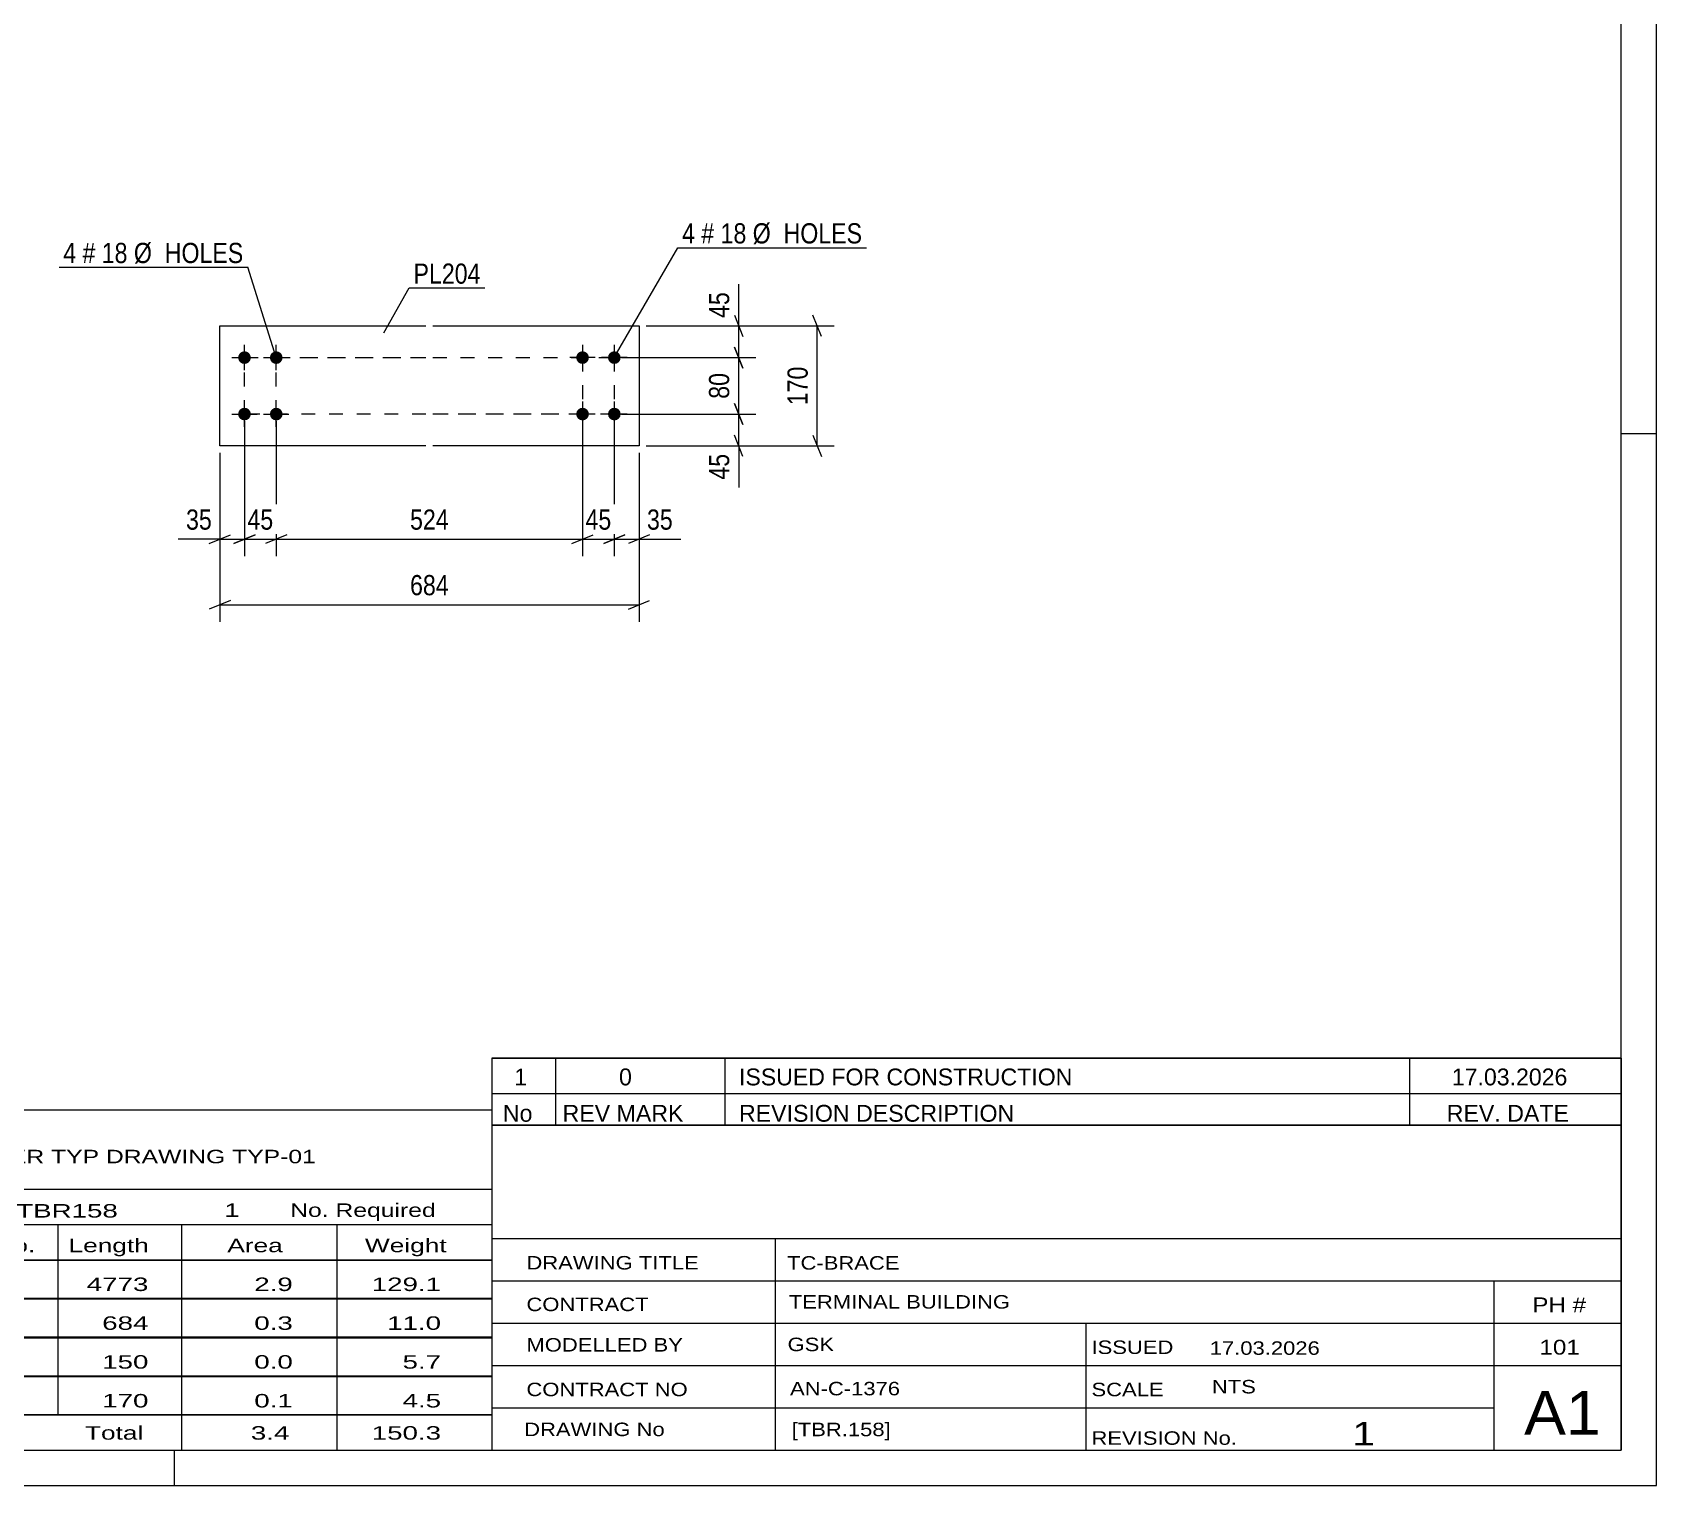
# Model space of a CAD drawing. Header units: millimetres. Extents: x 0 to 594, y 0 to 420.
# Drawn here: x 363.9 to 594, y 0 to 205.9 of the extents above; entities that cross this region are included whole.
import ezdxf

# ---------------------------------------------------------------- set-up
doc = ezdxf.new("R2010")
doc.units = ezdxf.units.MM
doc.linetypes.add('DXK_LINE_DOT2', pattern=[3.9198, 1.9599, -1.9599])
doc.styles.add('Arial Narrow', font='ARIALN.TTF', dxfattribs={"height": 0.2})

# ---------------------------------------------------------------- blocks, each defined once
blk = doc.blocks.new('Unknown-580609170-1130')
at = {"color": 5, "linetype": 'Continuous'}
for p, q in [((594, 0), (594, 420)), ((589, 5), (589, 415)), ((594, 149), (589, 149)), ((5, 5), (589, 5)), ((384, 0), (384, 5)), ((0, 0), (594, 0))]:
    blk.add_line(p, q, dxfattribs=at)
blk = doc.blocks.new('Bolt-580609170-3472 - 3470')
at = {"linetype": 'Continuous'}
for points in [[(441.83, 158.92, -1), (441.83, 160.72, -1)], [(446.33, 158.92, -1), (446.33, 160.72, -1)], [(441.83, 150.92, -1), (441.83, 152.72, -1)], [(446.33, 150.92, -1), (446.33, 152.72, -1)]]:
    blk.add_hatch(color=1, dxfattribs=at).paths.add_polyline_path(points)
at = {"color": 1, "linetype": 'Continuous'}
for p, q in [((441.83, 161.62), (441.83, 158.02)), ((446.33, 161.62), (446.33, 158.02)), ((443.63, 159.82), (440.03, 159.82)), ((448.13, 159.82), (444.53, 159.82)), ((441.83, 153.62), (441.83, 150.02)), ((446.33, 153.62), (446.33, 150.02)), ((443.63, 151.82), (440.03, 151.82)), ((448.13, 151.82), (444.53, 151.82))]:
    blk.add_line(p, q, dxfattribs=at)
blk = doc.blocks.new('Part-580609170-3471 - 3470')
at = {"color": 2, "linetype": 'Continuous'}
for p, q in [((390.43, 164.32), (419.63, 164.32)), ((390.43, 147.32), (390.43, 164.32)), ((420.63, 164.32), (449.83, 164.32)), ((449.83, 164.32), (449.83, 147.32)), ((419.63, 147.32), (390.43, 147.32)), ((449.83, 147.32), (420.63, 147.32))]:
    blk.add_line(p, q, dxfattribs=at)
blk = doc.blocks.new('Bolt-580609170-3473 - 3470')
at = {"linetype": 'Continuous'}
for points in [[(393.93, 160.72, -1), (393.93, 158.92, -1)], [(398.43, 160.72, -1), (398.43, 158.92, -1)], [(393.93, 152.72, -1), (393.93, 150.92, -1)], [(398.43, 152.72, -1), (398.43, 150.92, -1)]]:
    blk.add_hatch(color=1, dxfattribs=at).paths.add_polyline_path(points)
at = {"color": 1, "linetype": 'Continuous'}
for p, q in [((393.93, 158.02), (393.93, 161.62)), ((398.43, 158.02), (398.43, 161.62)), ((392.13, 159.82), (395.73, 159.82)), ((396.63, 159.82), (400.23, 159.82)), ((393.93, 150.02), (393.93, 153.62)), ((398.43, 150.02), (398.43, 153.62)), ((392.13, 151.82), (395.73, 151.82)), ((396.63, 151.82), (400.23, 151.82))]:
    blk.add_line(p, q, dxfattribs=at)
blk = doc.blocks.new('Rectangle-580609170-3645 - 3470')
at = {"color": 1, "linetype": 'DXK_LINE_DOT2'}
for p, q in [((393.93, 159.82), (419.63, 159.82)), ((393.93, 151.82), (393.93, 159.82)), ((420.63, 159.82), (446.33, 159.82)), ((446.33, 159.82), (446.33, 151.82)), ((419.63, 151.82), (393.93, 151.82)), ((446.33, 151.82), (420.63, 151.82))]:
    blk.add_line(p, q, dxfattribs=at)
blk = doc.blocks.new('Rectangle-580609170-3655 - 3470')
at = {"color": 1, "linetype": 'DXK_LINE_DOT2'}
for p, q in [((398.43, 159.82), (419.63, 159.82)), ((398.43, 151.82), (398.43, 159.82)), ((420.63, 159.82), (441.83, 159.82)), ((441.83, 159.82), (441.83, 151.82)), ((419.63, 151.82), (398.43, 151.82)), ((441.83, 151.82), (420.63, 151.82))]:
    blk.add_line(p, q, dxfattribs=at)
blk = doc.blocks.new('StraightDimension-580609170-3478 - 3470')
at = {"color": 7, "linetype": 'Continuous'}
for p, q in [((446.33, 150.82), (446.33, 131.69)), ((449.83, 146.32), (449.83, 131.69)), ((444.83, 133.49), (447.83, 134.69)), ((446.33, 134.09), (449.83, 134.09)), ((451.33, 134.69), (448.33, 133.49))]:
    blk.add_line(p, q, dxfattribs=at)
at = {"color": 0}
blk.add_wipeout([(455.21, 134.84), (455.21, 139.04), (450.36, 139.04), (450.36, 134.84)], dxfattribs=at)
at = {"color": 7, "linetype": 'Continuous'}
blk.add_line((449.83, 134.09), (455.74, 134.09), dxfattribs=at)
blk.add_line((449.83, 134.09), (455.74, 134.09), dxfattribs=at)
at = {"color": 3, "style": 'Arial Narrow'}
blk.add_text('35', height=2.863, dxfattribs=at).set_placement((450.96, 135.44))
blk = doc.blocks.new('StraightDimension-580609170-3479 - 3470')
at = {"color": 7, "linetype": 'Continuous'}
for p, q in [((441.83, 150.82), (441.83, 131.69)), ((446.33, 150.82), (446.33, 131.69)), ((440.33, 133.49), (443.33, 134.69)), ((441.83, 134.09), (446.33, 134.09)), ((447.83, 134.69), (444.83, 133.49))]:
    blk.add_line(p, q, dxfattribs=at)
at = {"color": 0}
blk.add_wipeout([(446.51, 134.84), (446.51, 139.04), (441.65, 139.04), (441.65, 134.84)], dxfattribs=at)
at = {"color": 3, "style": 'Arial Narrow'}
blk.add_text('45', height=2.863, dxfattribs=at).set_placement((442.25, 135.44))
blk = doc.blocks.new('StraightDimension-580609170-3480 - 3470')
at = {"color": 7, "linetype": 'Continuous'}
for p, q in [((398.43, 150.82), (398.43, 131.69)), ((441.83, 150.82), (441.83, 131.69)), ((399.93, 134.69), (396.93, 133.49)), ((398.43, 134.09), (441.83, 134.09)), ((440.33, 133.49), (443.33, 134.69))]:
    blk.add_line(p, q, dxfattribs=at)
at = {"color": 0}
blk.add_wipeout([(423.47, 134.84), (423.47, 139.04), (416.79, 139.04), (416.79, 134.84)], dxfattribs=at)
at = {"color": 3, "style": 'Arial Narrow'}
blk.add_text('524', height=2.863, dxfattribs=at).set_placement((417.39, 135.44))
blk = doc.blocks.new('StraightDimension-580609170-3481 - 3470')
at = {"color": 7, "linetype": 'Continuous'}
for p, q in [((393.93, 150.82), (393.93, 131.69)), ((398.43, 150.82), (398.43, 131.69)), ((392.43, 133.49), (395.43, 134.69)), ((393.93, 134.09), (398.43, 134.09)), ((399.93, 134.69), (396.93, 133.49))]:
    blk.add_line(p, q, dxfattribs=at)
at = {"color": 0}
blk.add_wipeout([(398.61, 134.84), (398.61, 139.04), (393.75, 139.04), (393.75, 134.84)], dxfattribs=at)
at = {"color": 3, "style": 'Arial Narrow'}
blk.add_text('45', height=2.863, dxfattribs=at).set_placement((394.35, 135.44))
blk = doc.blocks.new('StraightDimension-580609170-3482 - 3470')
at = {"color": 7, "linetype": 'Continuous'}
for p, q in [((393.93, 150.82), (393.93, 131.69)), ((390.43, 146.32), (390.43, 131.69)), ((388.93, 133.49), (391.93, 134.69)), ((390.43, 134.09), (393.93, 134.09)), ((395.43, 134.69), (392.43, 133.49))]:
    blk.add_line(p, q, dxfattribs=at)
at = {"color": 0}
blk.add_wipeout([(389.91, 134.84), (389.91, 139.04), (385.05, 139.04), (385.05, 134.84)], dxfattribs=at)
at = {"color": 7, "linetype": 'Continuous'}
blk.add_line((390.43, 134.09), (384.53, 134.09), dxfattribs=at)
blk.add_line((390.43, 134.09), (384.53, 134.09), dxfattribs=at)
at = {"color": 3, "style": 'Arial Narrow'}
blk.add_text('35', height=2.863, dxfattribs=at).set_placement((385.65, 135.44))
blk = doc.blocks.new('StraightDimension-580609170-3498 - 3470')
at = {"color": 7, "linetype": 'Continuous'}
for p, q in [((390.43, 146.32), (390.43, 122.4)), ((449.83, 146.32), (449.83, 122.4)), ((391.93, 125.4), (388.93, 124.2)), ((390.43, 124.8), (449.83, 124.8)), ((448.33, 124.2), (451.33, 125.4))]:
    blk.add_line(p, q, dxfattribs=at)
at = {"color": 0}
blk.add_wipeout([(423.47, 125.55), (423.47, 129.75), (416.79, 129.75), (416.79, 125.55)], dxfattribs=at)
at = {"color": 3, "style": 'Arial Narrow'}
blk.add_text('684', height=2.863, dxfattribs=at).set_placement((417.39, 126.15))
blk = doc.blocks.new('StraightDimension-580609170-3518 - 3470')
at = {"color": 7, "linetype": 'Continuous'}
for p, q in [((475.68, 162.82), (474.48, 165.82)), ((450.83, 164.32), (477.48, 164.32)), ((475.08, 147.32), (475.08, 164.32)), ((450.83, 147.32), (477.48, 147.32)), ((474.48, 148.82), (475.68, 145.82))]:
    blk.add_line(p, q, dxfattribs=at)
at = {"color": 0}
blk.add_wipeout([(474.33, 159.16), (470.13, 159.16), (470.13, 152.47), (474.33, 152.47)], dxfattribs=at)
at = {"color": 3, "style": 'Arial Narrow'}
blk.add_text('170', height=2.863, rotation=90.0002, dxfattribs=at).set_placement((473.73, 153.07))
blk = doc.blocks.new('StraightDimension-580609170-3620 - 3470')
at = {"color": 7, "linetype": 'Continuous'}
for p, q in [((463.36, 165.82), (464.56, 162.82)), ((450.83, 164.32), (466.36, 164.32)), ((463.96, 159.82), (463.96, 164.32)), ((464.56, 158.32), (463.36, 161.32)), ((447.33, 159.82), (466.36, 159.82))]:
    blk.add_line(p, q, dxfattribs=at)
at = {"color": 0}
blk.add_wipeout([(463.21, 169.7), (459.01, 169.7), (459.01, 164.84), (463.21, 164.84)], dxfattribs=at)
at = {"color": 7, "linetype": 'Continuous'}
blk.add_line((463.96, 164.32), (463.96, 170.22), dxfattribs=at)
blk.add_line((463.96, 164.32), (463.96, 170.22), dxfattribs=at)
at = {"color": 3, "style": 'Arial Narrow'}
blk.add_text('45', height=2.863, rotation=90.0002, dxfattribs=at).set_placement((462.61, 165.44))
blk = doc.blocks.new('StraightDimension-580609170-3621 - 3470')
at = {"color": 7, "linetype": 'Continuous'}
for p, q in [((463.36, 161.32), (464.56, 158.32)), ((447.33, 159.82), (466.36, 159.82)), ((463.96, 151.82), (463.96, 159.82)), ((464.56, 150.32), (463.36, 153.32)), ((447.33, 151.82), (466.36, 151.82))]:
    blk.add_line(p, q, dxfattribs=at)
at = {"color": 0}
blk.add_wipeout([(463.21, 158.24), (459.01, 158.24), (459.01, 153.39), (463.21, 153.39)], dxfattribs=at)
at = {"color": 3, "style": 'Arial Narrow'}
blk.add_text('80', height=2.863, rotation=90.0002, dxfattribs=at).set_placement((462.61, 153.99))
blk = doc.blocks.new('StraightDimension-580609170-3622 - 3470')
at = {"color": 7, "linetype": 'Continuous'}
for p, q in [((463.36, 153.32), (464.56, 150.32)), ((447.33, 151.82), (466.36, 151.82)), ((463.96, 147.32), (463.96, 151.82)), ((450.83, 147.32), (466.36, 147.32)), ((464.56, 145.82), (463.36, 148.82))]:
    blk.add_line(p, q, dxfattribs=at)
at = {"color": 0}
blk.add_wipeout([(463.21, 146.79), (459.01, 146.79), (459.01, 141.93), (463.21, 141.93)], dxfattribs=at)
at = {"color": 7, "linetype": 'Continuous'}
blk.add_line((463.96, 147.32), (463.96, 141.41), dxfattribs=at)
blk.add_line((463.96, 147.32), (463.96, 141.41), dxfattribs=at)
at = {"color": 3, "style": 'Arial Narrow'}
blk.add_text('45', height=2.863, rotation=90.0002, dxfattribs=at).set_placement((462.61, 142.53))
blk = doc.blocks.new('Unknown-580609170-4322')
at = {"color": 7, "linetype": 'Continuous'}
for p, q in [((429, 51.05), (429, 5)), ((429, 51.05), (589, 51.05)), ((589, 51), (589, 5)), ((429, 35), (589, 35)), ((469.14, 35), (469.14, 5)), ((429, 29), (589, 29)), ((571, 5.05), (571, 29.05)), ((429, 23), (589, 23)), ((513.14, 23), (513.14, 5)), ((429, 17), (589, 17)), ((429, 11), (571, 11)), ((429, 5), (589, 5))]:
    blk.add_line(p, q, dxfattribs=at)
at = {"color": 7, "style": 'Arial Narrow'}
for s, height, width, p in [('DRAWING TITLE', 1.9089, 1.425378, (433.88, 30.61)), ('TC-BRACE', 1.909, 1.425378, (470.81, 30.59)), ('CONTRACT', 1.909, 1.425378, (433.88, 24.71)), ('TERMINAL BUILDING', 1.9089, 1.425378, (471.06, 25.07)), ('MODELLED BY', 1.9089, 1.425378, (433.88, 18.98)), ('GSK', 1.909, 1.425378, (470.88, 19.04)), ('ISSUED', 1.909, 1.425378, (513.94, 18.64)), ('17.03.2026', 1.909, 1.425378, (530.69, 18.52)), ('CONTRACT NO', 1.9089, 1.425378, (433.88, 12.66)), ('AN-C-1376', 1.909, 1.425378, (471.23, 12.78)), ('SCALE', 1.909, 1.425378, (513.94, 12.65)), ('A1', 6.204, 1.25, (575.24, 7.2)), ('DRAWING No', 1.909, 1.425378, (433.56, 7)), ('[TBR.158]', 1.909, 1.425378, (471.46, 6.99)), ('REVISION No.', 1.9089, 1.425378, (513.94, 5.77)), ('1', 3.34, 1.5, (550.91, 5.68))]:
    blk.add_text(s, height=height, dxfattribs=dict(at, width=width)).set_placement(p)
at = {"color": 7, "linetype": 'Continuous', "style": 'Arial Narrow'}
for s, height, width, p in [('PH #', 2.1, 1.42538, (576.4, 24.55)), ('101', 2.1, 1.42538, (577.41, 18.55)), ('NTS', 1.909, 1.425378, (531, 13.05))]:
    blk.add_text(s, height=height, dxfattribs=dict(at, width=width)).set_placement(p)
blk = doc.blocks.new('Unknown-580609170-4323')
at = {"color": 7, "linetype": 'Continuous'}
for p, q in [((429, 60.55), (589, 60.55)), ((589, 60.55), (429, 60.55)), ((429, 60.55), (429, 55.55)), ((438, 60.55), (438, 55.55)), ((462, 60.55), (462, 55.55)), ((559, 60.55), (559, 55.55)), ((589, 60.55), (589, 55.55)), ((429, 55.55), (589, 55.55)), ((429, 55.55), (429, 51.05)), ((429, 55.55), (589, 55.55)), ((438, 55.55), (438, 51.05)), ((462, 55.55), (462, 51.05)), ((559, 55.55), (559, 51.05)), ((589, 55.55), (589, 51.05)), ((589, 51.05), (429, 51.05))]:
    blk.add_line(p, q, dxfattribs=at)
at = {"color": 7, "linetype": 'Continuous', "style": 'Arial Narrow'}
for s, height, width, p in [('1', 2.39, 1.196471, (432.16, 56.7)), ('0', 2.39, 1.196471, (447, 56.7)), ('ISSUED FOR CONSTRUCTION', 2.3861, 1.196471, (464, 56.7)), ('17.03.2026', 2.386, 1.196471, (565, 56.7)), ('No', 2.386, 1.2, (430.54, 51.55)), ('REV MARK', 2.386, 1.2, (439, 51.55)), ('REVISION DESCRIPTION', 2.3861, 1.2, (464, 51.55)), ('REV. DATE', 2.386, 1.2, (564.28, 51.55))]:
    blk.add_text(s, height=height, dxfattribs=dict(at, width=width)).set_placement(p)
blk = doc.blocks.new('Unknown-580609170-4324')
at = {"color": 7, "linetype": 'Continuous'}
for p, q in [((269, 53.25), (429, 53.25)), ((269, 42), (269, 53.25)), ((429, 53.25), (429, 42)), ((269, 42), (429, 42)), ((269, 42), (269, 37)), ((429, 42), (429, 37)), ((269, 37), (429, 37)), ((269, 37), (269, 32)), ((293, 37), (293, 32)), ((328.5, 37), (328.5, 32)), ((354.5, 37), (354.5, 32)), ((367.5, 37), (367.5, 32)), ((385, 37), (385, 32)), ((407, 37), (407, 32)), ((429, 37), (429, 32)), ((269, 32), (429, 32)), ((269, 31.95), (269, 26.55)), ((269, 31.95), (429, 31.95)), ((293, 32), (293, 26.5)), ((328.5, 32), (328.5, 26.5)), ((354.5, 32), (354.5, 26.5)), ((367.5, 32), (367.5, 26.5)), ((385, 32), (385, 26.5)), ((407, 32), (407, 26.5)), ((429, 31.95), (429, 26.55)), ((269, 26.55), (429, 26.55)), ((269, 26.45), (269, 21.05)), ((269, 26.45), (429, 26.45)), ((293, 26.5), (293, 21)), ((328.5, 26.5), (328.5, 21)), ((354.5, 26.5), (354.5, 21)), ((367.5, 26.5), (367.5, 21)), ((385, 26.5), (385, 21)), ((407, 26.5), (407, 21)), ((429, 26.45), (429, 21.05)), ((269, 21.05), (429, 21.05)), ((269, 20.95), (269, 15.55)), ((269, 20.95), (429, 20.95)), ((293, 21), (293, 15.5)), ((328.5, 21), (328.5, 15.5)), ((354.5, 21), (354.5, 15.5)), ((367.5, 21), (367.5, 15.5)), ((385, 21), (385, 15.5)), ((407, 21), (407, 15.5)), ((429, 20.95), (429, 15.55)), ((269, 15.55), (429, 15.55)), ((269, 15.45), (269, 10.05)), ((269, 15.45), (429, 15.45)), ((293, 15.5), (293, 10)), ((328.5, 15.5), (328.5, 10)), ((354.5, 15.5), (354.5, 10)), ((367.5, 15.5), (367.5, 10)), ((385, 15.5), (385, 10)), ((407, 15.5), (407, 10)), ((429, 15.45), (429, 10.05)), ((269, 10.05), (429, 10.05)), ((269, 10), (429, 10)), ((269, 10), (269, 5)), ((385, 10), (385, 5)), ((407, 10), (407, 5)), ((429, 10), (429, 5)), ((269, 5), (429, 5))]:
    blk.add_line(p, q, dxfattribs=at)
at = {"color": 7, "style": 'Arial Narrow'}
for s, height, width, p in [('GENERAL NOTES & WELD DETAILS :', 2.8633, 1.4, (270.15, 45.56)), ('REFER TYP DRAWING TYP-01', 1.9089, 1.6, (353.7, 45.66)), ("MATERIAL LIST FOR ASSEMBLY MK'D", 1.9089, 1.6, (270.15, 38.06)), ('TBR158', 1.909, 1.794707, (361.59, 37.97)), ('1', 1.91, 1.794707, (391.08, 38.06)), ('No. Required', 1.9089, 1.6, (400.41, 38.06)), ('Mark', 1.909, 1.7, (270.34, 33)), ('Profile', 1.909, 1.7, (303.41, 33)), ('Material', 1.909, 1.7, (333.54, 33.06)), ('No.', 1.909, 1.7, (358.5, 33.06)), ('Length', 1.909, 1.7, (369, 33.06)), ('Area', 1.909, 1.7, (391.5, 33.06)), ('Weight', 1.909, 1.7, (411, 33.06))]:
    blk.add_text(s, height=height, dxfattribs=dict(at, width=width)).set_placement(p)
at = {"color": 7, "linetype": 'Continuous', "style": 'Arial Narrow'}
for s, height, width, p in [('TBR158', 1.909, 1.794707, (270.5, 27.56)), ('SHS150*6', 1.909, 1.794707, (295, 27.56)), ('E350', 1.909, 1.794707, (334.74, 27.56)), ('1', 1.91, 1.794707, (358.86, 27.56)), ('4773', 1.909, 1.794707, (371.58, 27.56)), ('2.9', 1.909, 1.794707, (395.32, 27.56)), ('129.1', 1.909, 1.794707, (411.96, 27.56)), ('PL204', 1.909, 1.794707, (270.5, 22.06)), ('PL12*170', 1.909, 1.794707, (295, 22.06)), ('E350', 1.909, 1.794707, (334.74, 22.06)), ('1', 1.91, 1.794707, (358.86, 22.06)), ('684', 1.909, 1.794707, (373.77, 22.06)), ('0.3', 1.909, 1.794707, (395.32, 22.06)), ('11.0', 1.909, 1.794707, (414.14, 22.06)), ('PL40', 1.909, 1.794707, (270.5, 16.56)), ('PL10*120', 1.909, 1.794707, (295, 16.56)), ('E350', 1.909, 1.794707, (334.74, 16.56)), ('4', 1.91, 1.794707, (358.86, 16.56)), ('150', 1.909, 1.794707, (373.77, 16.56)), ('0.0', 1.909, 1.794707, (395.32, 16.56)), ('5.7', 1.909, 1.794707, (416.33, 16.56)), ('PL98', 1.909, 1.794707, (270.5, 11.06)), ('PL10*170', 1.909, 1.794707, (295, 11.06)), ('E350', 1.909, 1.794707, (334.74, 11.06)), ('2', 1.91, 1.794707, (358.86, 11.06)), ('170', 1.909, 1.794707, (373.77, 11.06)), ('0.1', 1.909, 1.794707, (395.32, 11.06)), ('4.5', 1.909, 1.794707, (416.33, 11.06)), ('Total', 1.909, 1.7, (371.33, 6.5)), ('3.4', 1.909, 1.794707, (394.83, 6.5)), ('150.3', 1.909, 1.794707, (411.96, 6.5))]:
    blk.add_text(s, height=height, dxfattribs=dict(at, width=width)).set_placement(p)
blk = doc.blocks.new('Mark-580609170-3521 - 3470')
at = {"color": 0}
blk.add_wipeout([(427.38, 170.29), (427.38, 173.29), (417.88, 173.29), (417.88, 170.29)], dxfattribs=at)
blk.add_wipeout([(427.38, 170.29), (427.38, 173.29), (417.88, 173.29), (417.88, 170.29)], dxfattribs=at)
at = {"color": 30, "linetype": 'Continuous'}
for p, q in [((413.69, 163.31), (417.28, 169.69)), ((417.28, 169.69), (427.98, 169.69))]:
    blk.add_line(p, q, dxfattribs=at)
at = {"color": 3, "style": 'Arial Narrow'}
blk.add_text('PL204', height=2.863, dxfattribs=at).set_placement((417.88, 170.29))
blk = doc.blocks.new('Mark-580609170-3524 - 3470')
at = {"color": 0}
blk.add_wipeout([(457.76, 176), (457.76, 179), (455.93, 179), (455.93, 176)], dxfattribs=at)
blk.add_wipeout([(457.76, 176), (457.76, 179), (455.93, 179), (455.93, 176)], dxfattribs=at)
at = {"color": 7, "linetype": 'Continuous'}
blk.add_line((446.33, 159.82), (455.33, 175.4), dxfattribs=at)
at = {"color": 0}
blk.add_wipeout([(460.49, 176), (460.49, 179), (458.66, 179), (458.66, 176)], dxfattribs=at)
blk.add_wipeout([(460.49, 176), (460.49, 179), (458.66, 179), (458.66, 176)], dxfattribs=at)
at = {"color": 3, "style": 'Arial Narrow'}
blk.add_text('4', height=2.86, dxfattribs=at).set_placement((455.93, 176))
at = {"color": 0}
blk.add_wipeout([(465.04, 176), (465.04, 179), (461.39, 179), (461.39, 176)], dxfattribs=at)
blk.add_wipeout([(465.04, 176), (465.04, 179), (461.39, 179), (461.39, 176)], dxfattribs=at)
at = {"color": 3, "style": 'Arial Narrow'}
blk.add_text('#', height=2.86, dxfattribs=at).set_placement((458.66, 176))
at = {"color": 0}
blk.add_wipeout([(481.47, 176), (481.47, 179), (465.94, 179), (465.94, 176)], dxfattribs=at)
blk.add_wipeout([(481.47, 176), (481.47, 179), (465.94, 179), (465.94, 176)], dxfattribs=at)
at = {"color": 7, "linetype": 'Continuous'}
blk.add_line((455.33, 175.4), (482.07, 175.4), dxfattribs=at)
at = {"color": 3, "style": 'Arial Narrow'}
for s, p in [('18', (461.39, 176)), ('Ø  HOLES', (465.94, 176))]:
    blk.add_text(s, height=2.863, dxfattribs=at).set_placement(p)
blk = doc.blocks.new('Mark-580609170-3525 - 3470')
at = {"color": 0}
blk.add_wipeout([(370.08, 173.22), (370.08, 176.22), (368.25, 176.22), (368.25, 173.22)], dxfattribs=at)
blk.add_wipeout([(370.08, 173.22), (370.08, 176.22), (368.25, 176.22), (368.25, 173.22)], dxfattribs=at)
blk.add_wipeout([(372.8, 173.22), (372.8, 176.22), (370.98, 176.22), (370.98, 173.22)], dxfattribs=at)
blk.add_wipeout([(372.8, 173.22), (372.8, 176.22), (370.98, 176.22), (370.98, 173.22)], dxfattribs=at)
at = {"color": 3, "style": 'Arial Narrow'}
blk.add_text('4', height=2.86, dxfattribs=at).set_placement((368.25, 173.22))
at = {"color": 0}
blk.add_wipeout([(377.36, 173.22), (377.36, 176.22), (373.7, 176.22), (373.7, 173.22)], dxfattribs=at)
blk.add_wipeout([(377.36, 173.22), (377.36, 176.22), (373.7, 176.22), (373.7, 173.22)], dxfattribs=at)
at = {"color": 3, "style": 'Arial Narrow'}
blk.add_text('#', height=2.86, dxfattribs=at).set_placement((370.98, 173.22))
at = {"color": 0}
blk.add_wipeout([(393.79, 173.22), (393.79, 176.22), (378.26, 176.22), (378.26, 173.22)], dxfattribs=at)
blk.add_wipeout([(393.79, 173.22), (393.79, 176.22), (378.26, 176.22), (378.26, 173.22)], dxfattribs=at)
at = {"color": 7, "linetype": 'Continuous'}
for p in [(367.65, 172.62), (398.43, 159.82)]:
    blk.add_line(p, (394.39, 172.62), dxfattribs=at)
at = {"color": 3, "style": 'Arial Narrow'}
for s, p in [('18', (373.7, 173.22)), ('Ø  HOLES', (378.26, 173.22))]:
    blk.add_text(s, height=2.863, dxfattribs=at).set_placement(p)

msp = doc.modelspace()

# ---------------------------------------------------------------- block references
for name in ['Unknown-580609170-1130', 'Part-580609170-3471 - 3470', 'Bolt-580609170-3473 - 3470', 'Bolt-580609170-3472 - 3470', 'Rectangle-580609170-3645 - 3470', 'Rectangle-580609170-3655 - 3470', 'Unknown-580609170-4323', 'Unknown-580609170-4324', 'Unknown-580609170-4322']:
    msp.add_blockref(name, (0, 0))

# ---------------------------------------------------------------- next in the draw order: block references
for name in ['Mark-580609170-3525 - 3470', 'Mark-580609170-3521 - 3470', 'StraightDimension-580609170-3478 - 3470']:
    msp.add_blockref(name, (0, 0))

# ---------------------------------------------------------------- next in the draw order: block references
msp.add_blockref('StraightDimension-580609170-3479 - 3470', (0, 0))

# ---------------------------------------------------------------- next in the draw order: block references
msp.add_blockref('StraightDimension-580609170-3480 - 3470', (0, 0))

# ---------------------------------------------------------------- next in the draw order: block references
msp.add_blockref('StraightDimension-580609170-3481 - 3470', (0, 0))

# ---------------------------------------------------------------- next in the draw order: block references
msp.add_blockref('StraightDimension-580609170-3482 - 3470', (0, 0))

# ---------------------------------------------------------------- next in the draw order: block references
msp.add_blockref('StraightDimension-580609170-3498 - 3470', (0, 0))

# ---------------------------------------------------------------- next in the draw order: block references
msp.add_blockref('StraightDimension-580609170-3518 - 3470', (0, 0))

# ---------------------------------------------------------------- next in the draw order: block references
msp.add_blockref('StraightDimension-580609170-3620 - 3470', (0, 0))

# ---------------------------------------------------------------- next in the draw order: block references
msp.add_blockref('StraightDimension-580609170-3621 - 3470', (0, 0))

# ---------------------------------------------------------------- next in the draw order: block references
for name in ['Mark-580609170-3524 - 3470', 'StraightDimension-580609170-3622 - 3470']:
    msp.add_blockref(name, (0, 0))

doc.saveas('drawing.dxf')
